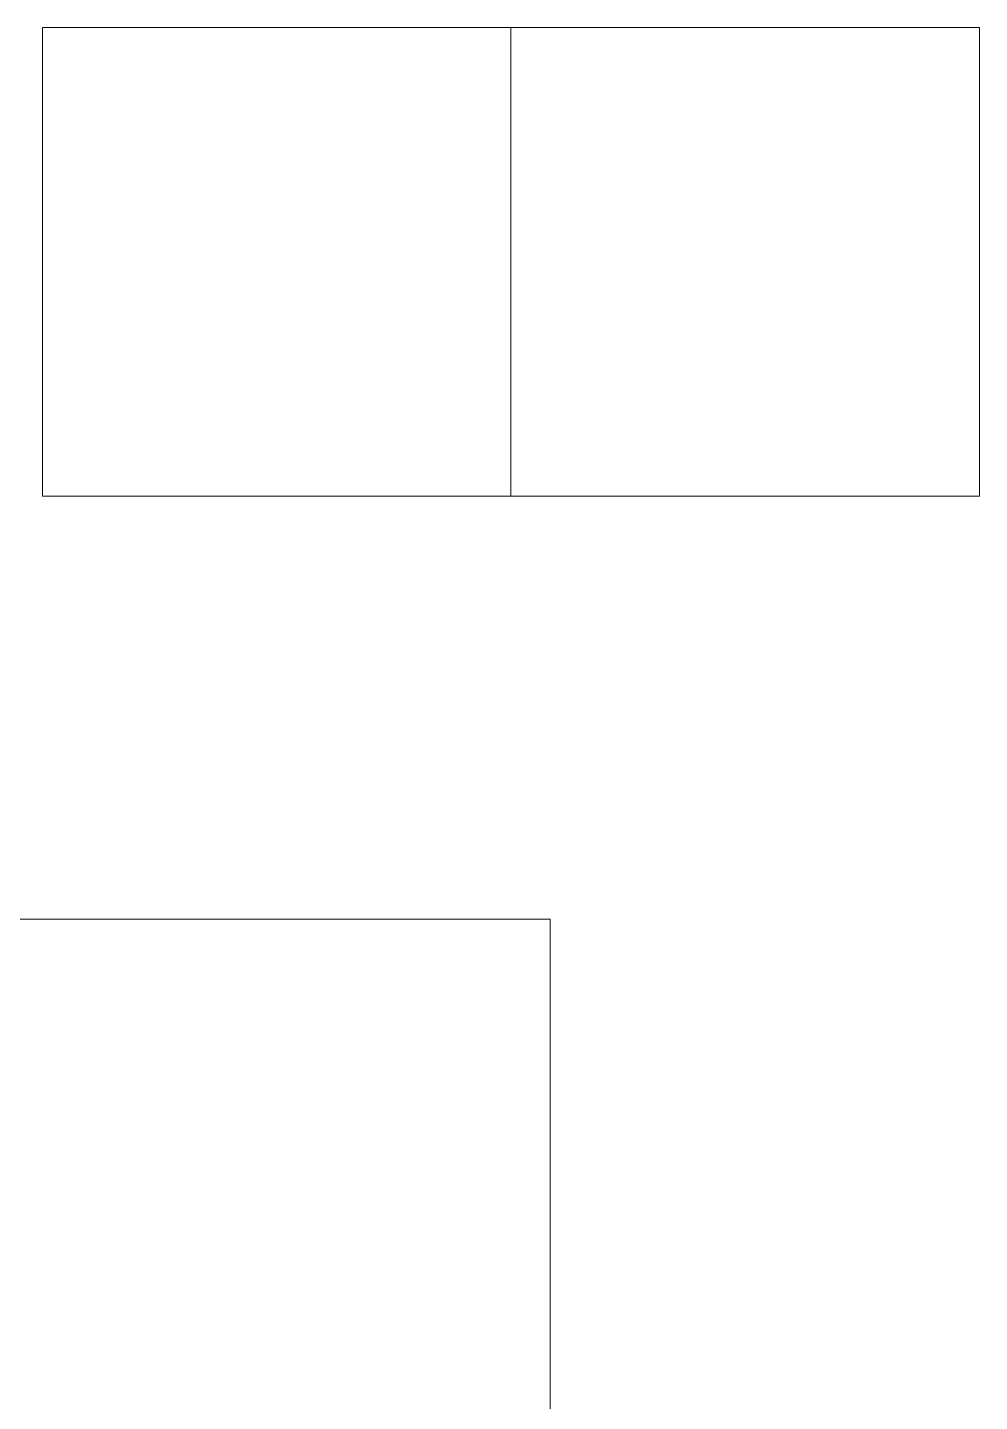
# Model space of a CAD drawing. Header units: millimetres. Extents: x 10569 to 232243, y -25347 to 80743.
# Drawn here: x 88001 to 89220, y 27067 to 28826 of the extents above; entities that cross this region are included whole.
import ezdxf

# ---------------------------------------------------------------- set-up
doc = ezdxf.new("R2010")
doc.units = ezdxf.units.MM
doc.layers.add('A-DETL-THIN', color=151, linetype='Continuous', lineweight=9)
doc.layers.add('A-FLOR', color=192, linetype='Continuous', lineweight=9)

msp = doc.modelspace()

# ---------------------------------------------------------------- linework, layer by layer
at = {"layer": 'A-DETL-THIN'}
msp.add_line((88620.07544, 28226.48546), (88620.07544, 28826.48546), dxfattribs=at)
at = {"layer": 'A-FLOR'}
for p, q in [((89220.07544, 28826.48546), (88020.07544, 28826.48546)), ((88020.07544, 28826.48546), (88020.07544, 28226.48546)), ((89220.07544, 28226.48546), (89220.07544, 28826.48546)), ((88020.07544, 28226.48546), (89220.07544, 28226.48546)), ((88670.07544, 27684.48547), (87720.07544, 27684.48547)), ((88670.07544, 26384.48547), (88670.07544, 27684.48547))]:
    msp.add_line(p, q, dxfattribs=at)

doc.saveas('drawing.dxf')
